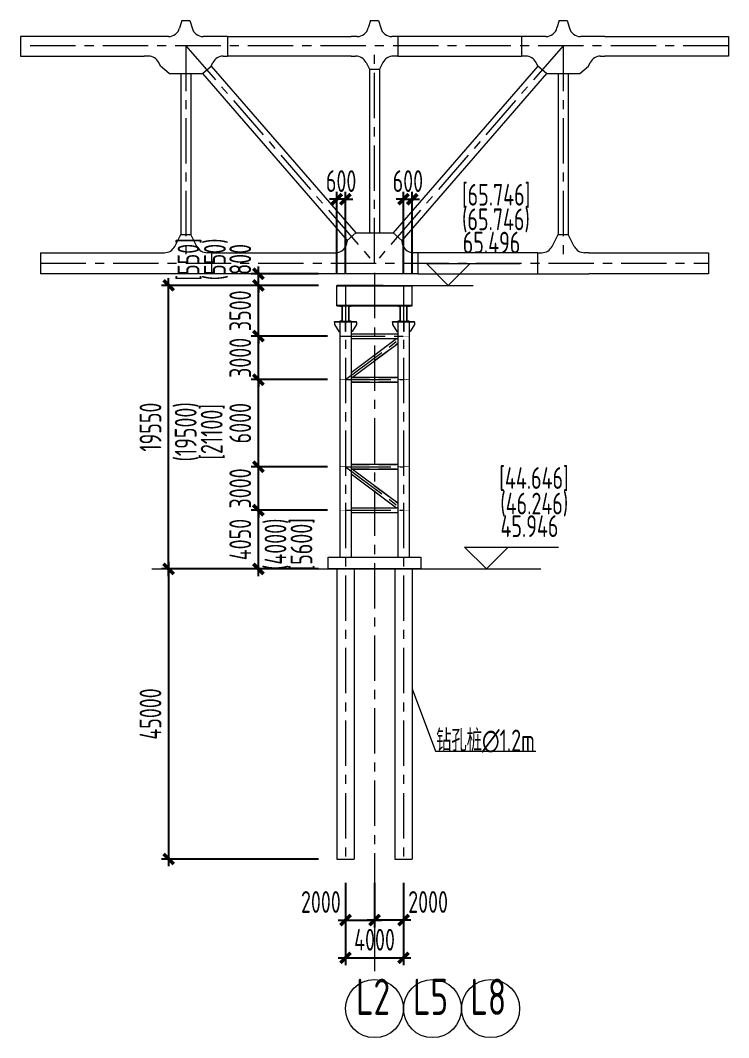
# Model space of a CAD drawing. Extents: x -2876908 to 633791, y -1383861 to 872234.
# Drawn here: x -1450263 to -1401460, y -157061 to -86924 of the extents above; entities that cross this region are included whole.
import ezdxf
from ezdxf.enums import TextEntityAlignment as Align

# ---------------------------------------------------------------- set-up
doc = ezdxf.new("R2010")
doc.units = 0
doc.header["$LTSCALE"] = 5
doc.header["$MEASUREMENT"] = 0
for name, pattern in [('CENTER', [2, 1.25, -0.25, 0.25, -0.25]), ('DASH', [0.35, 0.25, -0.1]), ('DASHED', [0.75, 0.5, -0.25])]:
    doc.linetypes.add(name, pattern=pattern)
doc.layers.get('0').update_dxf_attribs({"linetype": 'CONTINUOUS', "lineweight": 25})
doc.layers.get('DEFPOINTS').update_dxf_attribs({"color": 35, "linetype": 'CONTINUOUS', "lineweight": 13})
for name, color, linetype, lineweight in [('3中心线', 6, 'CENTER', 18), ('4虚线', 2, 'DASHED', 18), ('5标注', 3, 'CONTINUOUS', 15), ('7边界线', 8, 'CONTINUOUS', 15), ('8轮廓线', 4, 'CONTINUOUS', 15), ('DIM', 3, 'CONTINUOUS', 0), ('THIN', 7, 'CONTINUOUS', 0)]:
    doc.layers.add(name, color=color, linetype=linetype, lineweight=lineweight)
doc.styles.add('TSSD_Dimension', font='tssdeng.shx', dxfattribs={"width": 0.7, "bigfont": 'hztxt.shx'})
doc.dimstyles.new('TSSD_100_100', dxfattribs={"dimtxt": 300, "dimasz": 100, "dimexe": 100, "dimexo": 250, "dimgap": 100, "dimtad": 1, "dimdec": 0, "dimzin": 0, "dimdsep": 46, "dimtxsty": 'TSSD_Dimension', "dimblk": 'ARCHTICK', "dimblk1": 'ARCHTICK', "dimblk2": 'ARCHTICK', "dimcen": 0, "dimdle": 100, "dimclrt": 7, "dimadec": 0, "dimazin": 0, "dimtfac": 1, "dimtdec": 0, "dimtix": 1, "dimtmove": 2, "dimatfit": 3, "dimfxl": 1, "dimtolj": 1, "dimtzin": 0, "dimarcsym": 0})

# ---------------------------------------------------------------- blocks, each defined once
blk = doc.blocks.new('LD')
at = {"layer": '3中心线', "ltscale": 500}
for p, q in [((-1150479, 4371), (-1199282, 4371)), ((-1187880, 4371), (-1174880, -10629)), ((-1187880, 4371), (-1187880, -10629)), ((-1174880, -10629), (-1174880, 4371)), ((-1161880, 4371), (-1174880, -10629)), ((-1161880, 4371), (-1161880, -10629)), ((-1197887, -10629), (-1151874, -10629))]:
    blk.add_line(p, q, dxfattribs=at)
at = {"layer": '8轮廓线'}
for p, q in [((-1188165, 6114), (-1188307, 5589)), ((-1188165, 6114), (-1187596, 6114)), ((-1187596, 6114), (-1187455, 5593)), ((-1175165, 6118), (-1175307, 5593)), ((-1175165, 6118), (-1174596, 6118)), ((-1174596, 6118), (-1174454, 5593)), ((-1162165, 6114), (-1162306, 5593)), ((-1162165, 6114), (-1161596, 6114)), ((-1161596, 6114), (-1161454, 5589)), ((-1189079, 4999), (-1199282, 4999)), ((-1199282, 4999), (-1199282, 3649)), ((-1185001, 5003), (-1186682, 5003)), ((-1185001, 5003), (-1176479, 5003)), ((-1185001, 5003), (-1185001, 3653)), ((-1176079, 5003), (-1176479, 5003)), ((-1173282, 5003), (-1173681, 5003)), ((-1164760, 5003), (-1173282, 5003)), ((-1173282, 5003), (-1173282, 3653)), ((-1163078, 5003), (-1164760, 5003)), ((-1164760, 5003), (-1164760, 3653)), ((-1159003, 4999), (-1160681, 4999)), ((-1159003, 4999), (-1150479, 4999)), ((-1150479, 4999), (-1150479, 3649)), ((-1199282, 3649), (-1190758, 3649)), ((-1190458, 3649), (-1190758, 3649)), ((-1185301, 3653), (-1185001, 3653)), ((-1176479, 3653), (-1185001, 3653)), ((-1176479, 3653), (-1176179, 3653)), ((-1173282, 3653), (-1173582, 3653)), ((-1173282, 3653), (-1164760, 3653)), ((-1164460, 3653), (-1164760, 3653)), ((-1159303, 3649), (-1159003, 3649)), ((-1150479, 3649), (-1159003, 3649)), ((-1189624, 2970), (-1189742, 3206)), ((-1189019, 2446), (-1189624, 2970)), ((-1186741, 2446), (-1186137, 2970)), ((-1186137, 2970), (-1186016, 3210)), ((-1186137, 2970), (-1176169, -8531)), ((-1175463, 3210), (-1175230, 2744)), ((-1174297, 3210), (-1174530, 2744)), ((-1163624, 2970), (-1173591, -8531)), ((-1163624, 2970), (-1163744, 3210)), ((-1163019, 2446), (-1163624, 2970)), ((-1160741, 2446), (-1160137, 2970)), ((-1160137, 2970), (-1160018, 3206)), ((-1189019, 2446), (-1186741, 2446)), ((-1188230, 2446), (-1188230, -8636)), ((-1187530, 2446), (-1187530, -8636)), ((-1186741, 2446), (-1176774, -9055)), ((-1175230, 2744), (-1175230, -8531)), ((-1175230, 2744), (-1174530, 2744)), ((-1174530, 2744), (-1174530, -8531)), ((-1163019, 2446), (-1172987, -9055)), ((-1163019, 2446), (-1160741, 2446)), ((-1162230, 2446), (-1162230, -8636)), ((-1161530, 2446), (-1161530, -8636)), ((-1188644, -9463), (-1188230, -8636)), ((-1188230, -8636), (-1187530, -8636)), ((-1187117, -9463), (-1187530, -8636)), ((-1176169, -8531), (-1176774, -9055)), ((-1176774, -9055), (-1176774, -9105)), ((-1176169, -8531), (-1173591, -8531)), ((-1173591, -8531), (-1172987, -9055)), ((-1172987, -9055), (-1172987, -9105)), ((-1162644, -9463), (-1162230, -8636)), ((-1162230, -8636), (-1161530, -8636)), ((-1161117, -9463), (-1161530, -8636)), ((-1197887, -9905), (-1197887, -11353)), ((-1197887, -9905), (-1189659, -9905)), ((-1189659, -9905), (-1189359, -9905)), ((-1186101, -9905), (-1186401, -9905)), ((-1186101, -9905), (-1186101, -11353)), ((-1186101, -9905), (-1177874, -9905)), ((-1177874, -9905), (-1177574, -9905)), ((-1171887, -9905), (-1172187, -9905)), ((-1171887, -9905), (-1171887, -11353)), ((-1163659, -9905), (-1171887, -9905)), ((-1163659, -9905), (-1163359, -9905)), ((-1163659, -9905), (-1163659, -11353)), ((-1160101, -9905), (-1160401, -9905)), ((-1160101, -9905), (-1151874, -9905)), ((-1151874, -9905), (-1151874, -11353)), ((-1186101, -11353), (-1197887, -11353)), ((-1171887, -11353), (-1186101, -11353)), ((-1171887, -11353), (-1160101, -11353)), ((-1151874, -11353), (-1160101, -11353))]:
    blk.add_line(p, q, dxfattribs=at)
for centre, start, end in [((-1189079, 5799), 270, 344.82495), ((-1186682, 5803), 195.17505, 270), ((-1176079, 5803), 270, 344.82495), ((-1173681, 5803), 195.17505, 270), ((-1163078, 5803), 270, 344.82495), ((-1160681, 5799), 195.17505, 270), ((-1190458, 2849), 26.56505, 90), ((-1185301, 2853), 90, 153.43495), ((-1176179, 2853), 26.56505, 90), ((-1173582, 2853), 90, 153.43495), ((-1164460, 2853), 26.56505, 90), ((-1159303, 2849), 90, 153.43495), ((-1177574, -9105), 269.99825, 0), ((-1172187, -9105), 180, 270.00175), ((-1189359, -9105), 270, 333.43495), ((-1186401, -9105), 206.56505, 270), ((-1163359, -9105), 270, 333.43495), ((-1160401, -9105), 206.56505, 270)]:
    blk.add_arc(centre, 800, start, end, dxfattribs=at)
blk = doc.blocks.new('_ArchTick')
at = {"color": 0, "linetype": 'ByBlock', "const_width": 0.5}
blk.add_lwpolyline([(-0.71, -0.71), (0.71, 0.71)], dxfattribs=at)
blk = doc.blocks.new('*D2299')
at = {"layer": 'DEFPOINTS', "color": 0, "transparency": 16777216}
for p in [(-1433861, -120696), (-1429061, -120696), (-1429286, -124746)]:
    blk.add_point(p, dxfattribs=at)
at = {"layer": 'DIM', "color": 0, "lineweight": -2, "transparency": 16777216}
for p, q in [((-1433861, -125246), (-1433861, -120196)), ((-1430311, -120696), (-1434361, -120696)), ((-1430536, -124746), (-1434361, -124746))]:
    blk.add_line(p, q, dxfattribs=at)
at = {"layer": 'DIM', "color": 0, "lineweight": -2, "transparency": 16777216, "xscale": 500, "yscale": 500, "zscale": 500}
for p, rotation in [((-1433861, -120696), 90), ((-1433861, -124746), 270)]:
    blk.add_blockref('_ArchTick', p, dxfattribs=dict(at, rotation=rotation))
at = {"layer": 'DIM', "color": 7, "transparency": 16777216, "insert": (-1435111, -122721), "char_height": 1500, "attachment_point": 5, "rotation": 90, "style": 'TSSD_Dimension'}
blk.add_mtext('\\A1;4050', dxfattribs=at)
blk = doc.blocks.new('*D2300')
at = {"layer": 'DEFPOINTS', "color": 0, "transparency": 16777216}
for p in [(-1433861, -117696), (-1427861, -117696), (-1427861, -120696)]:
    blk.add_point(p, dxfattribs=at)
at = {"layer": 'DIM', "color": 0, "lineweight": -2, "transparency": 16777216}
for p, q in [((-1429111, -117696), (-1434361, -117696)), ((-1433861, -117696), (-1433861, -117196)), ((-1433861, -120696), (-1433861, -117696)), ((-1429111, -120696), (-1434361, -120696)), ((-1433861, -120696), (-1433861, -121196))]:
    blk.add_line(p, q, dxfattribs=at)
at = {"layer": 'DIM', "color": 0, "lineweight": -2, "transparency": 16777216, "xscale": 500, "yscale": 500, "zscale": 500}
for p, rotation in [((-1433861, -117696), 270), ((-1433861, -120696), 90)]:
    blk.add_blockref('_ArchTick', p, dxfattribs=dict(at, rotation=rotation))
at = {"layer": 'DIM', "color": 7, "transparency": 16777216, "insert": (-1435111, -119196), "char_height": 1500, "attachment_point": 5, "rotation": 90, "style": 'TSSD_Dimension'}
blk.add_mtext('\\A1;3000', dxfattribs=at)
blk = doc.blocks.new('*D2301')
at = {"layer": 'DEFPOINTS', "color": 0, "transparency": 16777216}
for p in [(-1433861, -111696), (-1427861, -111696), (-1427861, -117696)]:
    blk.add_point(p, dxfattribs=at)
at = {"layer": 'DIM', "color": 0, "lineweight": -2, "transparency": 16777216}
for p, q in [((-1433861, -118196), (-1433861, -111196)), ((-1429111, -111696), (-1434361, -111696)), ((-1429111, -117696), (-1434361, -117696))]:
    blk.add_line(p, q, dxfattribs=at)
at = {"layer": 'DIM', "color": 0, "lineweight": -2, "transparency": 16777216, "xscale": 500, "yscale": 500, "zscale": 500}
for p, rotation in [((-1433861, -111696), 90), ((-1433861, -117696), 270)]:
    blk.add_blockref('_ArchTick', p, dxfattribs=dict(at, rotation=rotation))
at = {"layer": 'DIM', "color": 7, "transparency": 16777216, "insert": (-1435111, -114696), "char_height": 1500, "attachment_point": 5, "rotation": 90, "style": 'TSSD_Dimension'}
blk.add_mtext('\\A1;6000', dxfattribs=at)
blk = doc.blocks.new('*D2302')
at = {"layer": 'DEFPOINTS', "color": 0, "transparency": 16777216}
for p in [(-1433861, -108696), (-1427861, -108696), (-1427861, -111696)]:
    blk.add_point(p, dxfattribs=at)
at = {"layer": 'DIM', "color": 0, "lineweight": -2, "transparency": 16777216}
for p, q in [((-1429111, -108696), (-1434361, -108696)), ((-1433861, -108696), (-1433861, -108196)), ((-1433861, -111696), (-1433861, -108696)), ((-1429111, -111696), (-1434361, -111696)), ((-1433861, -111696), (-1433861, -112196))]:
    blk.add_line(p, q, dxfattribs=at)
at = {"layer": 'DIM', "color": 0, "lineweight": -2, "transparency": 16777216, "xscale": 500, "yscale": 500, "zscale": 500}
for p, rotation in [((-1433861, -108696), 270), ((-1433861, -111696), 90)]:
    blk.add_blockref('_ArchTick', p, dxfattribs=dict(at, rotation=rotation))
at = {"layer": 'DIM', "color": 7, "transparency": 16777216, "insert": (-1435111, -110196), "char_height": 1500, "attachment_point": 5, "rotation": 90, "style": 'TSSD_Dimension'}
blk.add_mtext('\\A1;3000', dxfattribs=at)
blk = doc.blocks.new('*D2303')
at = {"layer": 'DEFPOINTS', "color": 0, "transparency": 16777216}
for p in [(-1433861, -105196), (-1428461, -105196), (-1428461, -108696)]:
    blk.add_point(p, dxfattribs=at)
at = {"layer": 'DIM', "color": 0, "lineweight": -2, "transparency": 16777216}
for p, q in [((-1429711, -105196), (-1434361, -105196)), ((-1433861, -105196), (-1433861, -104696)), ((-1433861, -108696), (-1433861, -105196)), ((-1429711, -108696), (-1434361, -108696)), ((-1433861, -108696), (-1433861, -109196))]:
    blk.add_line(p, q, dxfattribs=at)
at = {"layer": 'DIM', "color": 0, "lineweight": -2, "transparency": 16777216, "xscale": 500, "yscale": 500, "zscale": 500}
for p, rotation in [((-1433861, -105196), 270), ((-1433861, -108696), 90)]:
    blk.add_blockref('_ArchTick', p, dxfattribs=dict(at, rotation=rotation))
at = {"layer": 'DIM', "color": 7, "transparency": 16777216, "insert": (-1435111, -106946), "char_height": 1500, "attachment_point": 5, "rotation": 90, "style": 'TSSD_Dimension'}
blk.add_mtext('\\A1;3500', dxfattribs=at)
blk = doc.blocks.new('*D2304')
at = {"layer": 'DEFPOINTS', "color": 0, "transparency": 16777216}
for p in [(-1440047, -105196), (-1428461, -105196), (-1428461, -124746)]:
    blk.add_point(p, dxfattribs=at)
at = {"layer": 'DIM', "color": 0, "lineweight": -2, "transparency": 16777216}
for p, q in [((-1429711, -105196), (-1440547, -105196)), ((-1440047, -125246), (-1440047, -104696)), ((-1429711, -124746), (-1440547, -124746))]:
    blk.add_line(p, q, dxfattribs=at)
at = {"layer": 'DIM', "color": 0, "lineweight": -2, "transparency": 16777216, "xscale": 500, "yscale": 500, "zscale": 500}
for p, rotation in [((-1440047, -105196), 90), ((-1440047, -124746), 270)]:
    blk.add_blockref('_ArchTick', p, dxfattribs=dict(at, rotation=rotation))
at = {"layer": 'DIM', "color": 7, "transparency": 16777216, "insert": (-1441297, -114971), "char_height": 1500, "attachment_point": 5, "rotation": 90, "style": 'TSSD_Dimension'}
blk.add_mtext('\\A1;19550', dxfattribs=at)
blk = doc.blocks.new('*D2305')
at = {"layer": 'DEFPOINTS', "color": 0, "transparency": 16777216}
for p in [(-1428461, -124746), (-1440047, -144746), (-1428461, -144746)]:
    blk.add_point(p, dxfattribs=at)
at = {"layer": 'DIM', "color": 0, "lineweight": -2, "transparency": 16777216}
for p, q in [((-1429711, -124746), (-1440547, -124746)), ((-1440047, -124246), (-1440047, -145246)), ((-1429711, -144746), (-1440547, -144746))]:
    blk.add_line(p, q, dxfattribs=at)
at = {"layer": 'DIM', "color": 0, "lineweight": -2, "transparency": 16777216, "xscale": 500, "yscale": 500, "zscale": 500}
for p, rotation in [((-1440047, -124746), 90), ((-1440047, -144746), 270)]:
    blk.add_blockref('_ArchTick', p, dxfattribs=dict(at, rotation=rotation))
at = {"layer": 'DIM', "color": 7, "transparency": 16777216, "insert": (-1441297, -134746), "char_height": 1500, "attachment_point": 5, "rotation": 90, "style": 'TSSD_Dimension'}
blk.add_mtext('\\A1;45000', dxfattribs=at)
blk = doc.blocks.new('*D2306')
at = {"layer": 'DEFPOINTS', "color": 0, "transparency": 16777216}
for p in [(-1427861, -145146), (-1425861, -145146), (-1425861, -148956)]:
    blk.add_point(p, dxfattribs=at)
at = {"layer": 'DIM', "color": 0, "lineweight": -2, "transparency": 16777216}
for p, q in [((-1427861, -146396), (-1427861, -149456)), ((-1425861, -146396), (-1425861, -149456)), ((-1428361, -148956), (-1425361, -148956))]:
    blk.add_line(p, q, dxfattribs=at)
at = {"layer": 'DIM', "color": 0, "lineweight": -2, "transparency": 16777216, "xscale": 500, "yscale": 500, "zscale": 500, "rotation": 180}
blk.add_blockref('_ArchTick', (-1427861, -148956), dxfattribs=at)
at = {"layer": 'DIM', "color": 0, "lineweight": -2, "transparency": 16777216, "xscale": 500, "yscale": 500, "zscale": 500}
blk.add_blockref('_ArchTick', (-1425861, -148956), dxfattribs=at)
at = {"layer": 'DIM', "color": 7, "transparency": 16777216, "insert": (-1429556, -147706), "char_height": 1500, "attachment_point": 5, "style": 'TSSD_Dimension'}
blk.add_mtext('\\A1;2000', dxfattribs=at)
blk = doc.blocks.new('*D2307')
at = {"layer": 'DEFPOINTS', "color": 0, "transparency": 16777216}
for p in [(-1425861, -145146), (-1423861, -145146), (-1425861, -148956)]:
    blk.add_point(p, dxfattribs=at)
at = {"layer": 'DIM', "color": 0, "lineweight": -2, "transparency": 16777216}
for p, q in [((-1425861, -146396), (-1425861, -149456)), ((-1423861, -146396), (-1423861, -149456)), ((-1423361, -148956), (-1426361, -148956))]:
    blk.add_line(p, q, dxfattribs=at)
at = {"layer": 'DIM', "color": 0, "lineweight": -2, "transparency": 16777216, "xscale": 500, "yscale": 500, "zscale": 500, "rotation": 180}
blk.add_blockref('_ArchTick', (-1425861, -148956), dxfattribs=at)
at = {"layer": 'DIM', "color": 0, "lineweight": -2, "transparency": 16777216, "xscale": 500, "yscale": 500, "zscale": 500}
blk.add_blockref('_ArchTick', (-1423861, -148956), dxfattribs=at)
at = {"layer": 'DIM', "color": 7, "transparency": 16777216, "insert": (-1422167, -147706), "char_height": 1500, "attachment_point": 5, "style": 'TSSD_Dimension'}
blk.add_mtext('\\A1;2000', dxfattribs=at)
blk = doc.blocks.new('*D2308')
at = {"layer": 'DEFPOINTS', "color": 0, "transparency": 16777216}
for p in [(-1427861, -145146), (-1423861, -145146), (-1423861, -151558)]:
    blk.add_point(p, dxfattribs=at)
at = {"layer": 'DIM', "color": 0, "lineweight": -2, "transparency": 16777216}
for p, q in [((-1427861, -146396), (-1427861, -152058)), ((-1423861, -146396), (-1423861, -152058)), ((-1428361, -151558), (-1423361, -151558))]:
    blk.add_line(p, q, dxfattribs=at)
at = {"layer": 'DIM', "color": 0, "lineweight": -2, "transparency": 16777216, "xscale": 500, "yscale": 500, "zscale": 500, "rotation": 180}
blk.add_blockref('_ArchTick', (-1427861, -151558), dxfattribs=at)
at = {"layer": 'DIM', "color": 0, "lineweight": -2, "transparency": 16777216, "xscale": 500, "yscale": 500, "zscale": 500}
blk.add_blockref('_ArchTick', (-1423861, -151558), dxfattribs=at)
at = {"layer": 'DIM', "color": 7, "transparency": 16777216, "insert": (-1425861, -150308), "char_height": 1500, "attachment_point": 5, "style": 'TSSD_Dimension'}
blk.add_mtext('\\A1;4000', dxfattribs=at)
blk = doc.blocks.new('*D2309')
at = {"layer": 'DEFPOINTS', "color": 0, "transparency": 16777216}
for p in [(-1433861, -104396), (-1428461, -104396), (-1428461, -105196)]:
    blk.add_point(p, dxfattribs=at)
at = {"layer": 'DIM', "color": 0, "lineweight": -2, "transparency": 16777216}
for p, q in [((-1429711, -104396), (-1434361, -104396)), ((-1433861, -104396), (-1433861, -103896)), ((-1433861, -105196), (-1433861, -104396)), ((-1429711, -105196), (-1434361, -105196)), ((-1433861, -105196), (-1433861, -105696))]:
    blk.add_line(p, q, dxfattribs=at)
at = {"layer": 'DIM', "color": 0, "lineweight": -2, "transparency": 16777216, "xscale": 500, "yscale": 500, "zscale": 500}
for p, rotation in [((-1433861, -104396), 270), ((-1433861, -105196), 90)]:
    blk.add_blockref('_ArchTick', p, dxfattribs=dict(at, rotation=rotation))
at = {"layer": 'DIM', "color": 7, "transparency": 16777216, "insert": (-1435111, -103405), "char_height": 1500, "attachment_point": 5, "rotation": 90, "style": 'TSSD_Dimension'}
blk.add_mtext('\\A1;800', dxfattribs=at)
blk = doc.blocks.new('*D2310')
at = {"layer": 'DEFPOINTS', "color": 0, "transparency": 16777216}
for p in [(-1428461, -99257), (-1428461, -105654), (-1427861, -105654)]:
    blk.add_point(p, dxfattribs=at)
at = {"layer": 'DIM', "color": 0, "lineweight": -2, "transparency": 16777216}
for p, q in [((-1428461, -104404), (-1428461, -98757)), ((-1427861, -104404), (-1427861, -98757)), ((-1428461, -99257), (-1428961, -99257)), ((-1427861, -99257), (-1428461, -99257)), ((-1427861, -99257), (-1427361, -99257))]:
    blk.add_line(p, q, dxfattribs=at)
at = {"layer": 'DIM', "color": 0, "lineweight": -2, "transparency": 16777216, "xscale": 500, "yscale": 500, "zscale": 500}
blk.add_blockref('_ArchTick', (-1428461, -99257), dxfattribs=at)
at = {"layer": 'DIM', "color": 0, "lineweight": -2, "transparency": 16777216, "xscale": 500, "yscale": 500, "zscale": 500, "rotation": 180}
blk.add_blockref('_ArchTick', (-1427861, -99257), dxfattribs=at)
at = {"layer": 'DIM', "color": 7, "transparency": 16777216, "insert": (-1428161, -98007), "char_height": 1500, "attachment_point": 5, "style": 'TSSD_Dimension'}
blk.add_mtext('\\A1;600', dxfattribs=at)
blk = doc.blocks.new('*D2311')
at = {"layer": 'DEFPOINTS', "color": 0, "transparency": 16777216}
for p in [(-1423261, -99257), (-1423861, -105608), (-1423261, -105608)]:
    blk.add_point(p, dxfattribs=at)
at = {"layer": 'DIM', "color": 0, "lineweight": -2, "transparency": 16777216}
for p, q in [((-1423861, -104358), (-1423861, -98757)), ((-1423261, -104358), (-1423261, -98757)), ((-1423861, -99257), (-1424361, -99257)), ((-1423861, -99257), (-1423261, -99257)), ((-1423261, -99257), (-1422761, -99257))]:
    blk.add_line(p, q, dxfattribs=at)
at = {"layer": 'DIM', "color": 0, "lineweight": -2, "transparency": 16777216, "xscale": 500, "yscale": 500, "zscale": 500}
blk.add_blockref('_ArchTick', (-1423861, -99257), dxfattribs=at)
at = {"layer": 'DIM', "color": 0, "lineweight": -2, "transparency": 16777216, "xscale": 500, "yscale": 500, "zscale": 500, "rotation": 180}
blk.add_blockref('_ArchTick', (-1423261, -99257), dxfattribs=at)
at = {"layer": 'DIM', "color": 7, "transparency": 16777216, "insert": (-1423561, -98007), "char_height": 1500, "attachment_point": 5, "style": 'TSSD_Dimension'}
blk.add_mtext('\\A1;600', dxfattribs=at)

msp = doc.modelspace()

# ---------------------------------------------------------------- linework, layer by layer
at = {"layer": '3中心线', "ltscale": 500}
for p, q in [((-1425861.353, -104341.73), (-1425861.353, -153060.885)), ((-1427861.353, -105195.73), (-1427861.353, -144745.73)), ((-1423861.353, -105195.73), (-1423861.353, -144745.73)), ((-1428261.353, -108695.73), (-1423461.353, -108695.73)), ((-1427861.353, -111695.73), (-1423861.353, -108695.73)), ((-1427861.353, -111695.73), (-1423861.353, -111695.73)), ((-1427861.353, -117695.73), (-1423861.353, -117695.73)), ((-1427861.353, -117695.73), (-1423861.353, -120695.73)), ((-1427861.353, -120695.73), (-1423861.353, -120695.73))]:
    msp.add_line(p, q, dxfattribs=at)
at = {"layer": '4虚线', "ltscale": 500}
for p, q in [((-1428245.353, -107725.73), (-1428245.353, -123945.73)), ((-1427477.353, -107725.73), (-1427477.353, -123945.73)), ((-1424245.353, -107725.73), (-1424245.353, -123945.73)), ((-1423477.353, -107725.73), (-1423477.353, -123945.73)), ((-1427461.353, -108541.23), (-1424261.353, -108541.23)), ((-1427461.353, -108850.23), (-1424261.353, -108850.23)), ((-1427461.353, -111202.605), (-1424335.52, -108858.23)), ((-1427387.187, -111533.23), (-1424261.353, -109188.855)), ((-1427461.353, -111541.23), (-1424261.353, -111541.23)), ((-1427461.353, -111850.23), (-1424261.353, -111850.23)), ((-1427461.353, -117541.23), (-1424261.353, -117541.23)), ((-1427461.353, -117850.23), (-1424261.353, -117850.23)), ((-1427461.353, -118188.855), (-1424335.52, -120533.23)), ((-1427387.187, -117858.23), (-1424261.353, -120202.605)), ((-1427461.353, -120541.23), (-1424261.353, -120541.23)), ((-1427461.353, -120850.23), (-1424261.353, -120850.23))]:
    msp.add_line(p, q, dxfattribs=at)
at = {"layer": '5标注'}
for p, q in [((-1425272.902, -105195.73), (-1428461.353, -105195.73)), ((-1421664.748, -137318.647), (-1414735.2, -137318.647))]:
    msp.add_line(p, q, dxfattribs=at)
at = {"layer": '5标注', "linetype": 'DASH', "ltscale": 100, "const_width": 30, "flags": 128}
for points in [[(-1428261.353, -108695.73), (-1427461.353, -108695.73)], [(-1424261.353, -108695.73), (-1423461.353, -108695.73)], [(-1428261.353, -111695.73), (-1427461.353, -111695.73)], [(-1424261.353, -111695.73), (-1423461.353, -111695.73)], [(-1428261.353, -117695.73), (-1427461.353, -117695.73)], [(-1424261.353, -117695.73), (-1423461.353, -117695.73)], [(-1428261.353, -120695.73), (-1427461.353, -120695.73)], [(-1424261.353, -120695.73), (-1423461.353, -120695.73)]]:
    msp.add_lwpolyline(points, dxfattribs=at)
at = {"layer": '5标注'}
msp.add_lwpolyline([(-1423261.353, -133005.643), (-1421664.748, -137318.647)], dxfattribs=at)
for centre in [(-1425861.353, -155060.885), (-1421861.353, -155060.885), (-1417861.353, -155060.885)]:
    msp.add_circle(centre, 2000, dxfattribs=at)
at = {"layer": '7边界线'}
msp.add_line((-1441202.251, -124745.73), (-1414404.154, -124745.73), dxfattribs=at)
at = {"layer": '8轮廓线'}
for p, q in [((-1428461.353, -105195.73), (-1423261.353, -105195.73)), ((-1428461.353, -106595.73), (-1428461.353, -105195.73)), ((-1423261.353, -106595.73), (-1423261.353, -105195.73)), ((-1428461.353, -105225.73), (-1423261.353, -105225.73)), ((-1428461.353, -106565.73), (-1423261.353, -106565.73)), ((-1428461.353, -106595.73), (-1423261.353, -106595.73)), ((-1428611.353, -107725.73), (-1428611.353, -107695.73)), ((-1428611.353, -107695.73), (-1427111.353, -107695.73)), ((-1427111.353, -107725.73), (-1428611.353, -107725.73)), ((-1428611.353, -107725.73), (-1428611.353, -107895.73)), ((-1428611.353, -107895.73), (-1428311.353, -108375.73)), ((-1428261.353, -107695.73), (-1427461.353, -107695.73)), ((-1428261.353, -107725.73), (-1428261.353, -123945.73)), ((-1427871.353, -107725.73), (-1427871.353, -108375.73)), ((-1427851.353, -107725.73), (-1427851.353, -108375.73)), ((-1427461.353, -107725.73), (-1427461.353, -123945.73)), ((-1427111.353, -107895.73), (-1427395.649, -108375.73)), ((-1427111.353, -107725.73), (-1427111.353, -107695.73)), ((-1427111.353, -107725.73), (-1427111.353, -107895.73)), ((-1424611.353, -107725.73), (-1424611.353, -107695.73)), ((-1424611.353, -107695.73), (-1423111.353, -107695.73)), ((-1423111.353, -107725.73), (-1424611.353, -107725.73)), ((-1424611.353, -107725.73), (-1424611.353, -107895.73)), ((-1424611.353, -107895.73), (-1424311.353, -108375.73)), ((-1424261.353, -107695.73), (-1423461.353, -107695.73)), ((-1424261.353, -107725.73), (-1424261.353, -123945.73)), ((-1423871.353, -107725.73), (-1423871.353, -108375.73)), ((-1423851.353, -107725.73), (-1423851.353, -108375.73)), ((-1423461.353, -107725.73), (-1423461.353, -123945.73)), ((-1423111.353, -107895.73), (-1423395.649, -108375.73)), ((-1423111.353, -107725.73), (-1423111.353, -107695.73)), ((-1423111.353, -107725.73), (-1423111.353, -107895.73)), ((-1428311.353, -108375.73), (-1428261.353, -108375.73)), ((-1427851.353, -108375.73), (-1427871.353, -108375.73)), ((-1427395.649, -108375.73), (-1427461.353, -108375.73)), ((-1427461.353, -108533.23), (-1424261.353, -108533.23)), ((-1424311.353, -108375.73), (-1424261.353, -108375.73)), ((-1423851.353, -108375.73), (-1423871.353, -108375.73)), ((-1423395.649, -108375.73), (-1423461.353, -108375.73)), ((-1427461.353, -108858.23), (-1424261.353, -108858.23)), ((-1427461.353, -111192.605), (-1424348.853, -108858.23)), ((-1427373.853, -111533.23), (-1424261.353, -109198.855)), ((-1427461.353, -111533.23), (-1424261.353, -111533.23)), ((-1427461.353, -111858.23), (-1424261.353, -111858.23)), ((-1427461.353, -117533.23), (-1424261.353, -117533.23)), ((-1427461.353, -117858.23), (-1424261.353, -117858.23)), ((-1427461.353, -118198.855), (-1424348.853, -120533.23)), ((-1427373.853, -117858.23), (-1424261.353, -120192.605)), ((-1427461.353, -120533.23), (-1424261.353, -120533.23)), ((-1427461.353, -120858.23), (-1424261.353, -120858.23)), ((-1428461.353, -124745.73), (-1428461.353, -144745.73)), ((-1427261.353, -124745.73), (-1427261.353, -144745.73)), ((-1424461.353, -124745.73), (-1424461.353, -144745.73)), ((-1423261.353, -124745.73), (-1423261.353, -144745.73)), ((-1428461.353, -144745.73), (-1427261.353, -144745.73)), ((-1424461.353, -144745.73), (-1423261.353, -144745.73))]:
    msp.add_line(p, q, dxfattribs=at)
for points in [[(-1428261.353, -107695.73), (-1427461.353, -107695.73), (-1427461.353, -107665.73), (-1427611.353, -107665.73), (-1427611.353, -106625.73), (-1427461.353, -106625.73), (-1427461.353, -106595.73), (-1428261.353, -106595.73), (-1428261.353, -106625.73), (-1428111.353, -106625.73), (-1428111.353, -107665.73), (-1428261.353, -107665.73)], [(-1424261.353, -107695.73), (-1423461.353, -107695.73), (-1423461.353, -107665.73), (-1423611.353, -107665.73), (-1423611.353, -106625.73), (-1423461.353, -106625.73), (-1423461.353, -106595.73), (-1424261.353, -106595.73), (-1424261.353, -106625.73), (-1424111.353, -106625.73), (-1424111.353, -107665.73), (-1424261.353, -107665.73)], [(-1428087.353, -107665.73), (-1427635.353, -107665.73), (-1427635.353, -106625.73), (-1428087.353, -106625.73)], [(-1424087.353, -107665.73), (-1423635.353, -107665.73), (-1423635.353, -106625.73), (-1424087.353, -106625.73)], [(-1429061.353, -124745.73), (-1429061.353, -123945.73), (-1422661.353, -123945.73), (-1422661.353, -124745.73)]]:
    msp.add_lwpolyline(points, close=True, dxfattribs=at)
at = {"layer": 'THIN'}
for p, q in [((-1420779.954, -105195.73), (-1422279.954, -103695.73)), ((-1422279.954, -103695.73), (-1419279.954, -103695.73)), ((-1420779.954, -105195.73), (-1419279.954, -103695.73)), ((-1419279.954, -103695.73), (-1415813.608, -103695.73)), ((-1423261.353, -105195.73), (-1419053.057, -105195.73)), ((-1420779.954, -105195.73), (-1420779.954, -105195.73)), ((-1418155.571, -124745.73), (-1419655.571, -123245.73)), ((-1419655.571, -123245.73), (-1416655.571, -123245.73)), ((-1418155.571, -124745.73), (-1416655.571, -123245.73)), ((-1416655.571, -123245.73), (-1413189.225, -123245.73)), ((-1420636.97, -124745.73), (-1416655.571, -124745.73))]:
    msp.add_line(p, q, dxfattribs=at)

# ---------------------------------------------------------------- block references
at = {"layer": '5标注'}
msp.add_blockref('LD', (-250981.049, -93042.326), dxfattribs=at)

# ---------------------------------------------------------------- texts
at = {"layer": 'DIM', "color": 7, "style": 'TSSD_Dimension', "width": 0.7}
for s, height, p in [('[65.746]', 1500, (-1415124.235, -100146.714)), ('(65.746)', 1500, (-1415154.763, -101844.265)), ('65.496', 1500, (-1415813.608, -103445.73)), ('[44.646]', 1500, (-1412480.981, -119677.231)), ('(46.246)', 1500, (-1412511.223, -121438.97)), ('45.946', 1500, (-1413189.225, -122995.73)), ('L2', 2500, (-1424789.419, -156244.256)), ('L5', 2500, (-1420789.419, -156244.256)), ('L8', 2500, (-1416789.419, -156244.256))]:
    msp.add_text(s, height=height, dxfattribs=at).set_placement(p, align=Align.BOTTOM_RIGHT)
msp.add_text('钻孔桩∅1.2m', height=1500, dxfattribs=at).set_placement((-1421608.972, -137318.647))
at = {"layer": 'DIM', "color": 7, "char_height": 1500, "attachment_point": 5, "rotation": 90, "style": 'TSSD_Dimension'}
for s, insert in [('\\A1;[550]', (-1438604.777, -103405.345)), ('\\A1;(550)', (-1436783.066, -103405.345)), ('\\A1;(19500)', (-1438797.441, -115295.73)), ('\\A1;[21100]', (-1437004.493, -115295.73)), ('\\A1;(4000)', (-1432610.79, -123045.73)), ('\\A1;[5600]', (-1430817.842, -123045.73))]:
    msp.add_mtext(s, dxfattribs=dict(at, insert=insert))

# ---------------------------------------------------------------- dimensions: what is measured, and where the dimension line sits
at = {"layer": 'DIM'}
for base, p1, p2, picture, middle in [((-1428461.353, -99256.955), (-1427861.353, -105653.725), (-1428461.353, -105653.725), '*D2310', (-1428161.353, -98006.955)), ((-1423261.353, -99256.955), (-1423861.353, -105607.602), (-1423261.353, -105607.602), '*D2311', (-1423561.353, -98006.955)), ((-1423861.353, -151557.718), (-1427861.353, -145145.73), (-1423861.353, -145145.73), '*D2308', (-1425861.353, -150307.718))]:
    dim = msp.add_linear_dim(base=base, p1=p1, p2=p2, dimstyle='TSSD_100_100', override={"dimtxt": 1500, "dimasz": 500, "dimexe": 500, "dimexo": 1250, "dimgap": 500, "dimdle": 500}, dxfattribs=at)
    dim.commit()
    dim.dimension.update_dxf_attribs({"geometry": picture, "text_midpoint": middle})
for base, p1, p2, angle, picture, middle in [((-1433860.79, -104395.73), (-1428461.353, -105195.73), (-1428461.353, -104395.73), 90, '*D2309', (-1435110.79, -103405.345)), ((-1425861.353, -148955.796), (-1423861.353, -145145.73), (-1425861.353, -145145.73), 180, '*D2307', (-1422167.123, -147705.796))]:
    dim = msp.add_linear_dim(base=base, p1=p1, p2=p2, angle=angle, dimstyle='TSSD_100_100', override={"dimtxt": 1500, "dimasz": 500, "dimexe": 500, "dimexo": 1250, "dimgap": 500, "dimdle": 500}, dxfattribs=at)
    dim.commit()
    dim.dimension.update_dxf_attribs({"geometry": picture, "text_midpoint": middle, "dimtype": 160})
for base, p1, p2, picture, middle in [((-1440047.441, -105195.73), (-1428461.353, -124745.73), (-1428461.353, -105195.73), '*D2304', (-1441297.441, -114970.73)), ((-1433860.79, -105195.73), (-1428461.353, -108695.73), (-1428461.353, -105195.73), '*D2303', (-1435110.79, -106945.73)), ((-1433860.79, -108695.73), (-1427861.353, -111695.73), (-1427861.353, -108695.73), '*D2302', (-1435110.79, -110195.73)), ((-1433860.79, -111695.73), (-1427861.353, -117695.73), (-1427861.353, -111695.73), '*D2301', (-1435110.79, -114695.73)), ((-1433860.79, -117695.73), (-1427861.353, -120695.73), (-1427861.353, -117695.73), '*D2300', (-1435110.79, -119195.73)), ((-1433860.79, -120695.73), (-1429286.222, -124745.73), (-1429061.353, -120695.73), '*D2299', (-1435110.79, -122720.73))]:
    dim = msp.add_linear_dim(base=base, p1=p1, p2=p2, angle=90, dimstyle='TSSD_100_100', override={"dimtxt": 1500, "dimasz": 500, "dimexe": 500, "dimexo": 1250, "dimgap": 500, "dimdle": 500}, dxfattribs=at)
    dim.commit()
    dim.dimension.update_dxf_attribs({"geometry": picture, "text_midpoint": middle})
dim = msp.add_linear_dim(base=(-1440047.441, -144745.73), p1=(-1428461.353, -124745.73), p2=(-1428461.353, -144745.73), angle=90, text='45000', dimstyle='TSSD_100_100', override={"dimtxt": 1500, "dimasz": 500, "dimexe": 500, "dimexo": 1250, "dimgap": 500, "dimdle": 500}, dxfattribs=at)
dim.commit()
dim.dimension.update_dxf_attribs({"geometry": '*D2305', "text_midpoint": (-1441297.441, -134745.73)})
dim = msp.add_linear_dim(base=(-1425861.353, -148955.796), p1=(-1427861.353, -145145.73), p2=(-1425861.353, -145145.73), dimstyle='TSSD_100_100', override={"dimtxt": 1500, "dimasz": 500, "dimexe": 500, "dimexo": 1250, "dimgap": 500, "dimdle": 500}, dxfattribs=at)
dim.commit()
dim.dimension.update_dxf_attribs({"geometry": '*D2306', "text_midpoint": (-1429555.584, -147705.796), "dimtype": 160})

doc.saveas('drawing.dxf')
